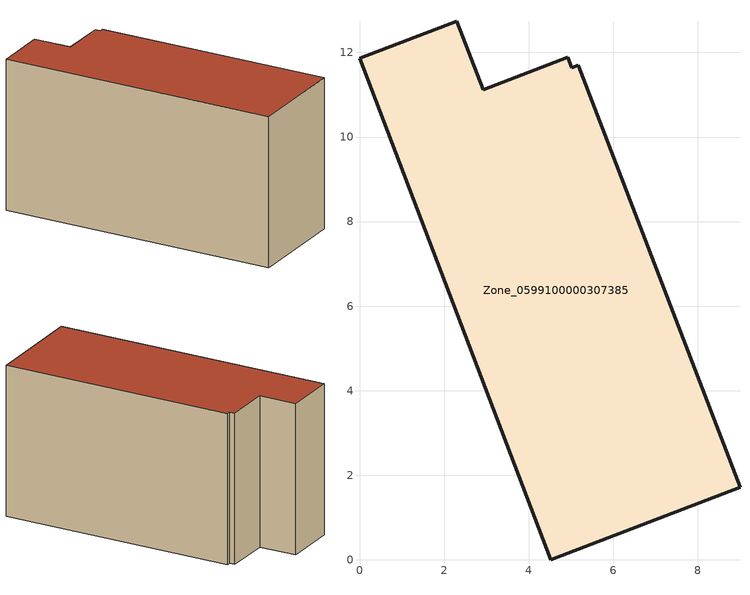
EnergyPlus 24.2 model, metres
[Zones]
Zone_0599100000307385
 floor ground (C_G): 9,1.72 4.52,0 0,11.86 2.3,12.74 2.92,11.12 4.93,11.89 5.02,11.64 5.17,11.7 z0
 wall outside (C_F): 2.3,12.74 0,11.86 4.52,0 9,1.72 5.17,11.7 5.02,11.64 4.93,11.89 2.92,11.12 2.3,12.74 z0:6.92
 roof outside (C_R): 9,1.72 5.17,11.7 5.02,11.64 4.93,11.89 2.92,11.12 2.3,12.74 0,11.86 4.52,0 z6.92
[BUILDING]
Pand.0599100000307385: North Axis=0; Terrain=City; Loads Convergence Tolerance Value=0.04; Temperature Convergence Tolerance Value=0.4; Solar Distribution=FullExterior; Maximum Number of Warmup Days=25; Minimum Number of Warmup Days=1
[Site:Location]
Rotterdam.The.Hague.AP_ZH_NLD Design_Conditions: Latitude=51.96; Longitude=4.45; Time Zone=1; Elevation=-4.5
[SITE:GROUNDTEMPERATURE:BUILDINGSURFACE]
18, 18, 18, 18, 18, 18, 18, 18, 18, 18, 18, 18
[MATERIAL] Thermal Absorptance=0.9; Solar Absorptance=0.7; Visible Absorptance=0.7
Name | Roughness | Thickness | Conductivity | Density | Specific Heat
G.TI.1992-2005 | MediumSmooth | 0.15 | 0.06 | 540 | 1210
F.TI.1992-2005 | Rough | 0.3 | 0.12 | 1920 | 840
R.TI.1992-2005 | MediumRough | 0.2 | 0.08 | 1500 | 1000
[CONSTRUCTION]
C_G: G.TI.1992-2005
C_F: F.TI.1992-2005
C_R: R.TI.1992-2005
[ZONE]
Zone_0599100000307385: Type=1; Multiplier=1; Ceiling Height=Autocalculate; Volume=Autocalculate; Floor Area=autocalculate; Part of Total Floor Area=Yes
[ZONEINFILTRATION:DESIGNFLOWRATE]
Infil_Zone_0599100000307385: Zone or ZoneList or Space or SpaceList=Zone_0599100000307385; Schedule=AlwaysOn; Design Flow Rate Calculation Method=Flow/Area; Flow Rate per Floor Area=0.0015; Constant Term Coefficient=1; Temperature Term Coefficient=0; Velocity Term Coefficient=0; Velocity Squared Term Coefficient=0
[HVACTEMPLATE:ZONE:IDEALLOADSAIRSYSTEM]
Zone_0599100000307385: Maximum Heating Supply Air Temperature=50; Minimum Cooling Supply Air Temperature=13; Maximum Heating Supply Air Humidity Ratio=0.0156; Minimum Cooling Supply Air Humidity Ratio=0.0077; Heating Limit=NoLimit; Cooling Limit=NoLimit; Dehumidification Control Type=ConstantSensibleHeatRatio; Cooling Sensible Heat Ratio=0.7; Dehumidification Setpoint=60; Humidification Control Type=None; Humidification Setpoint=30; Outdoor Air Method=None; Outdoor Air Flow Rate per Person=0.00944; Outdoor Air Flow Rate per Zone Floor Area=0; Outdoor Air Flow Rate per Zone=0; Demand Controlled Ventilation Type=None; Outdoor Air Economizer Type=NoEconomizer; Heat Recovery Type=None; Sensible Heat Recovery Effectiveness=0.7; Latent Heat Recovery Effectiveness=0.65
[ZONECONTROL:THERMOSTAT]
ThermostatControl_Zone_0599100000307385: Zone or ZoneList=Zone_0599100000307385; Control Type Schedule=DualSetpointControlType; Control 1=Thermostat_Zone_0599100000307385; Temperature Difference Between Cutout And Setpoint=0
[THERMOSTATSETPOINT:DUALSETPOINT]
Thermostat_Zone_0599100000307385: Heating Setpoint Temperature Schedule=HeatingSetpoint_Zone_0599100000307385; Cooling Setpoint Temperature Schedule=CoolingSetpoint_Zone_0599100000307385
[SCHEDULE:COMPACT]
HeatingSetpoint_Zone_0599100000307385: Through: 12/31, For: AllDays, Until: 24:00, 21
CoolingSetpoint_Zone_0599100000307385: Through: 12/31, For: AllDays, Until: 24:00, 24
DualSetpointControlType: Through: 12/31, For: AllDays, Until: 24:00, 4
AlwaysOn: Through: 12/31, For: AllDays, Until: 24:00, 1
